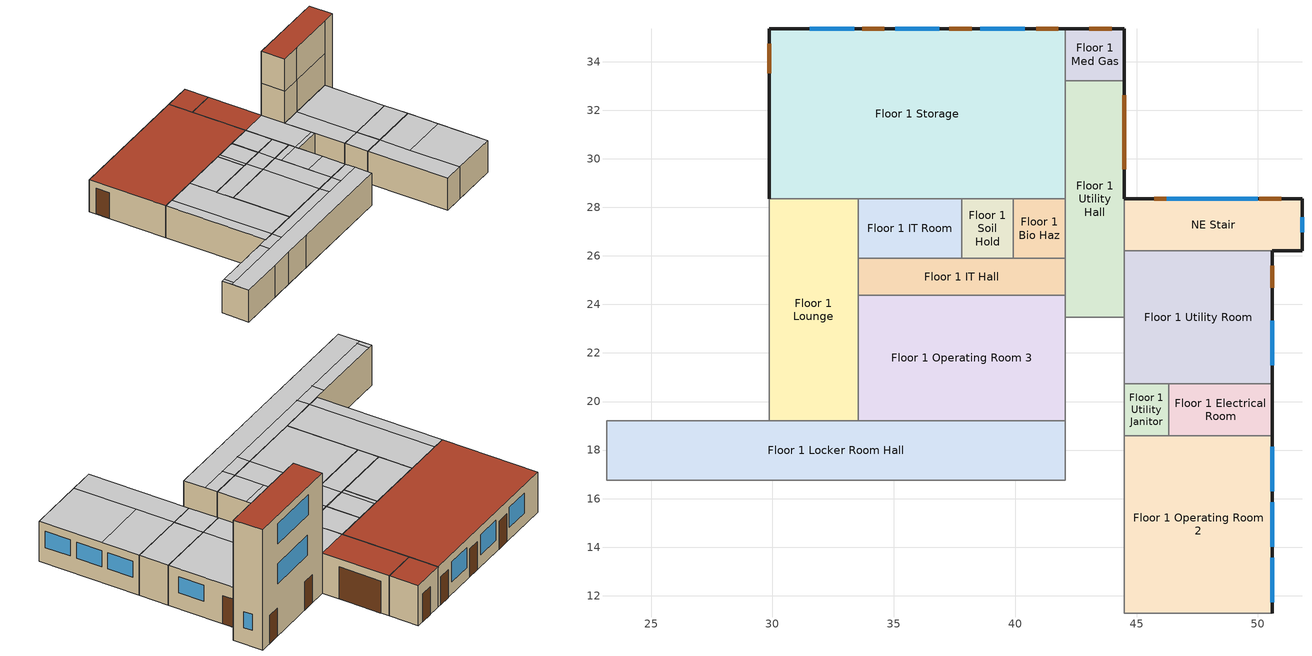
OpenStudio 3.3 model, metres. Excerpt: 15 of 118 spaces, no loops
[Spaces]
Floor 1 IT Hall
 floor ground (Foundation F 126 Perim 0 Area 1301): 42.06,25.91 42.06,24.38 33.53,24.38 33.53,25.91 z0
 wall to Floor 1 Utility Hall: 42.06,24.38 42.06,25.91 z0:3.05
 wall to Floor 1 IT Room: 37.8,25.91 33.53,25.91 z0:3.05
 wall to Floor 1 Operating Room 3: 33.53,24.38 42.06,24.38 z0:3.05
 wall to Floor 1 Soil Hold: 39.93,25.91 37.8,25.91 z0:3.05
 wall to Floor 1 Lounge: 33.53,25.91 33.53,24.38 z0:3.05
 wall to Floor 1 Bio Haz: 42.06,25.91 39.93,25.91 z0:3.05
 ceiling to Floor 2 Exam Hall 4: 39.93,24.38 39.93,25.91 38.1,25.91 38.1,24.38 z3.05
 ceiling to Floor 2 Exam 6: 42.06,24.38 42.06,25.91 39.93,25.91 39.93,24.38 z3.05
 ceiling to Floor 2 Exam 7: 38.1,24.38 38.1,25.91 33.53,25.91 33.53,24.38 z3.05
Floor 1 Utility Room
 floor ground (Foundation F 126 Perim 549 Area 3345): 50.6,26.21 50.6,20.73 44.5,20.73 44.5,26.21 z0
 wall outside: 50.6,20.73 50.6,26.21 z0:3.05
 wall to Floor 1 Electrical Room: 46.33,20.73 50.6,20.73 z0:3.05
 wall to Floor 1 Sterile Hall: 44.5,23.47 44.5,20.73 z0:3.05
 wall to NE Stair: 50.6,26.21 44.5,26.21 z0:3.05
 wall to Floor 1 Utility Janitor: 44.5,20.73 46.33,20.73 z0:3.05
 wall to Floor 1 Utility Hall: 44.5,26.21 44.5,23.47 z0:3.05
 window: 50.6,21.49 50.6,23.32 z1.22:2.44
 door: 50.6,24.69 50.6,25.6 z0:2.13
 ceiling to Floor 2 Exam 5: 50.6,20.73 50.6,26.21 46.33,26.21 46.33,20.73 z3.05
 ceiling to Floor 2 Office Hall: 46.33,20.73 46.33,26.21 44.5,26.21 44.5,20.73 z3.05
NE Stair
 floor ground (Foundation F 126 Perim 1067 Area 1561): 51.82,28.35 51.82,26.21 44.5,26.21 44.5,28.35 z0
 wall outside: 50.6,26.21 51.82,26.21 51.82,28.35 44.5,28.35 z0:9.14
 wall to Floor 2 Exam 6: 44.5,28.35 44.5,26.21 z3.05:6.1
 wall to Floor 3 Mechanical: 46.33,26.21 50.6,26.21 z6.1:9.14
 wall to Floor 3 Mechanical Hall: 44.5,26.21 46.33,26.21 z6.1:9.14
 wall to Floor 3 Lounge: 44.5,28.35 44.5,26.21 z6.1:9.14
 wall to Floor 2 Office Hall: 44.5,26.21 46.33,26.21 z3.05:6.1
 wall to Floor 2 Exam 5: 46.33,26.21 50.6,26.21 z3.05:6.1
 wall to Floor 1 Utility Hall: 44.5,28.35 44.5,26.21 z0:3.05
 window: 49.99,28.35 46.33,28.35 z3.96:5.49; 49.99,28.35 46.24,28.35 z7.01:8.53; 51.82,26.97 51.82,27.58 z1.22:2.44
 door: 46.63,28.35 45.72,28.35 / 50.96,28.35 50.05,28.35 z0:2.13
 roof outside: 51.82,26.21 51.82,28.35 44.5,28.35 44.5,26.21 z9.14
Floor 1 Utility Janitor
 floor ground (Foundation F 126 Perim 0 Area 39): 46.33,20.73 46.33,18.59 44.5,18.59 44.5,20.73 z0
 wall to Floor 1 Electrical Room: 46.33,18.59 46.33,20.73 z0:3.05
 wall to Floor 1 Operating Room 2: 44.5,18.59 46.33,18.59 z0:3.05
 wall to Floor 1 Sterile Hall: 44.5,20.73 44.5,18.59 z0:3.05
 ceiling to Floor 2 Office Hall: 46.33,18.59 46.33,20.73 44.5,20.73 44.5,18.59 z3.05
Floor 1 Locker Room Hall
 floor ground (Foundation F 126 Perim 0 Area 4608): 42.06,19.2 42.06,16.76 23.16,16.76 23.16,19.2 z0
 wall to Floor 1 Pre-Op Room 2: 23.16,16.76 27.13,16.76 z0:3.05
 wall to Floor 1 Sterile Storage: 32,16.76 42.06,16.76 z0:3.05
 wall to Floor 1 Nourishment: 27.13,16.76 29.26,16.76 z0:3.05
 wall to Floor 1 Pre-Op Hall: 23.16,19.2 23.16,16.76 z0:3.05
 wall to Floor 1 Sterile Hall: 42.06,16.76 42.06,19.2 z0:3.05
 wall to Floor 1 Lounge: 33.53,19.2 29.87,19.2 z0:3.05
 wall to Floor 1 Operating Room 3: 42.06,19.2 33.53,19.2 z0:3.05
 wall to Floor 1 Nurse Janitor: 29.26,16.76 32,16.76 z0:3.05
 wall to Floor 1 Locker Room: 29.87,19.2 23.16,19.2 z0:3.05
 ceiling to Floor 2 Work Hall: 42.06,16.76 42.06,18.29 23.16,18.29 23.16,16.76 z3.05
 ceiling to Floor 2 Exam Hall 6: 23.47,18.29 23.47,19.2 23.16,19.2 23.16,18.29 z3.05
 ceiling to Floor 2 Nurse Station 2: 28.96,18.29 28.96,19.2 23.47,19.2 23.47,18.29 z3.05
 ceiling to Floor 2 Nurse Station 1: 42.06,18.29 42.06,19.2 39.93,19.2 39.93,18.29 z3.05
 ceiling to Floor 2 Exam 7: 38.1,18.29 38.1,19.2 30.78,19.2 30.78,18.29 z3.05
 ceiling to Floor 2 Exam Hall 5: 30.78,18.29 30.78,19.2 28.96,19.2 28.96,18.29 z3.05
 ceiling to Floor 2 Exam Hall 4: 39.93,18.29 39.93,19.2 38.1,19.2 38.1,18.29 z3.05
Floor 1 Electrical Room
 floor ground (Foundation F 126 Perim 213 Area 91): 50.6,20.73 50.6,18.59 46.33,18.59 46.33,20.73 z0
 wall outside: 50.6,18.59 50.6,20.73 z0:3.05
 wall to Floor 1 Operating Room 2: 46.33,18.59 50.6,18.59 z0:3.05
 ceiling to Floor 2 Exam 5: 50.6,18.59 50.6,20.73 46.33,20.73 46.33,18.59 z3.05
Floor 1 Operating Room 3
 floor ground (Foundation F 126 Perim 0 Area 4422): 42.06,24.38 42.06,19.2 33.53,19.2 33.53,24.38 z0
 wall to Floor 1 Lounge: 33.53,24.38 33.53,19.2 z0:3.05
 wall to Floor 1 Utility Hall: 42.06,23.47 42.06,24.38 z0:3.05
 wall to Floor 1 Sterile Hall: 42.06,19.2 42.06,23.47 z0:3.05
 ceiling to Floor 2 Exam 7: 38.1,19.2 38.1,24.38 33.53,24.38 33.53,19.2 z3.05
 ceiling to Floor 2 Storage 2: 42.06,21.34 42.06,23.77 39.93,23.77 39.93,21.34 z3.05
 ceiling to Floor 2 Exam Hall 4: 39.93,19.2 39.93,24.38 38.1,24.38 38.1,19.2 z3.05
 ceiling to Floor 2 Nurse Station 1: 42.06,19.2 42.06,21.34 39.93,21.34 39.93,19.2 z3.05
 ceiling to Floor 2 Exam 6: 42.06,23.77 42.06,24.38 39.93,24.38 39.93,23.77 z3.05
Floor 1 Lounge
 floor ground (Foundation F 126 Perim 0 Area 3345): 33.53,28.35 33.53,19.2 29.87,19.2 29.87,28.35 z0
 wall to Floor 1 Storage: 33.53,28.35 29.87,28.35 z0:3.05
 wall to Floor 1 IT Room: 33.53,25.91 33.53,28.35 z0:3.05
 wall to Floor 1 Locker Room: 29.87,28.35 29.87,19.2 z0:3.05
 ceiling to Floor 2 Exam Hall 5: 30.78,19.2 30.78,28.35 29.87,28.35 29.87,19.2 z3.05
 ceiling to Floor 2 Exam 7: 33.53,19.2 33.53,28.35 30.78,28.35 30.78,19.2 z3.05
Floor 1 Storage
 floor ground (Foundation F 126 Perim 192 Area 8547): 42.06,35.36 42.06,28.35 29.87,28.35 29.87,35.36 z0
 wall outside: 42.06,35.36 29.87,35.36 29.87,28.35 z0:3.05
 wall to Floor 1 Soil Hold: 37.8,28.35 39.93,28.35 z0:3.05
 wall to Floor 1 Med Gas: 42.06,33.22 42.06,35.36 z0:3.05
 wall to Floor 1 Bio Haz: 39.93,28.35 42.06,28.35 z0:3.05
 wall to Floor 1 IT Room: 33.53,28.35 37.8,28.35 z0:3.05
 wall to Floor 1 Utility Hall: 42.06,28.35 42.06,33.22 z0:3.05
 window: 40.39,35.36 38.56,35.36 / 33.38,35.36 31.55,35.36 / 36.88,35.36 35.05,35.36 z0.91:2.44
 door: 29.87,34.75 29.87,33.53 z0:2.44; 41.78,35.36 40.87,35.36 / 38.2,35.36 37.29,35.36 / 34.61,35.36 33.69,35.36 z0:2.13
 roof outside: 42.06,28.35 42.06,35.36 29.87,35.36 29.87,28.35 z3.05
Floor 1 Soil Hold
 floor ground (Foundation F 126 Perim 0 Area 52): 39.93,28.35 39.93,25.91 37.8,25.91 37.8,28.35 z0
 wall to Floor 1 IT Room: 37.8,28.35 37.8,25.91 z0:3.05
 wall to Floor 1 Bio Haz: 39.93,25.91 39.93,28.35 z0:3.05
 ceiling to Floor 2 Exam Hall 4: 39.93,25.91 39.93,28.35 38.1,28.35 38.1,25.91 z3.05
 ceiling to Floor 2 Exam 7: 38.1,25.91 38.1,28.35 37.8,28.35 37.8,25.91 z3.05
Floor 1 Bio Haz
 floor ground (Foundation F 126 Perim 0 Area 52): 42.06,28.35 42.06,25.91 39.93,25.91 39.93,28.35 z0
 wall to Floor 1 Utility Hall: 42.06,25.91 42.06,28.35 z0:3.05
 ceiling to Floor 2 Exam 6: 42.06,25.91 42.06,28.35 39.93,28.35 39.93,25.91 z3.05
Floor 1 Med Gas
 floor ground (Foundation F 126 Perim 457 Area 52): 44.5,35.36 44.5,33.22 42.06,33.22 42.06,35.36 z0
 wall outside: 44.5,33.22 44.5,35.36 42.06,35.36 z0:3.05
 wall to Floor 1 Utility Hall: 42.06,33.22 44.5,33.22 z0:3.05
 door: 43.97,35.36 43.06,35.36 z0:2.13
 roof outside: 44.5,33.22 44.5,35.36 42.06,35.36 42.06,33.22 z3.05
Floor 1 Operating Room 2
 floor ground (Foundation F 126 Perim 732 Area 4459): 50.6,18.59 50.6,11.28 44.5,11.28 44.5,18.59 z0
 wall outside: 50.6,11.28 50.6,18.59 z0:3.05
 wall to Floor 1 Sterile Hall: 44.5,18.59 44.5,11.28 z0:3.05
 wall to Floor 1 Scrub: 44.5,11.28 46.33,11.28 z0:3.05
 wall to Floor 1 Sub-Sterile: 46.33,11.28 50.6,11.28 z0:3.05
 window: 50.6,16.31 50.6,18.14 / 50.6,11.73 50.6,13.56 / 50.6,14.02 50.6,15.85 z1.22:2.44
 ceiling to Floor 2 Utility: 50.6,15.85 50.6,18.59 46.33,18.59 46.33,15.85 z3.05
 ceiling to Floor 2 Office: 50.6,11.28 50.6,15.85 46.33,15.85 46.33,11.28 z3.05
 ceiling to Floor 2 Office Hall: 46.33,11.28 46.33,18.59 44.5,18.59 44.5,11.28 z3.05
Floor 1 Utility Hall
 floor ground (Foundation F 126 Perim 488 Area 2378): 44.5,33.22 44.5,23.47 42.06,23.47 42.06,33.22 z0
 wall outside: 44.5,28.35 44.5,33.22 z0:3.05
 wall to Floor 1 Sterile Hall: 42.06,23.47 44.5,23.47 z0:3.05
 door: 44.5,29.57 44.5,32.61 z0:2.44
 ceiling to Floor 2 Storage 2: 44.5,23.47 44.5,23.77 42.06,23.77 42.06,23.47 z3.05
 ceiling to Floor 2 Exam 6: 44.5,23.77 44.5,28.35 42.06,28.35 42.06,23.77 z3.05
 roof outside: 44.5,28.35 44.5,33.22 42.06,33.22 42.06,28.35 z3.05
Floor 1 IT Room
 floor ground (Foundation F 126 Perim 0 Area 1041): 37.8,28.35 37.8,25.91 33.53,25.91 33.53,28.35 z0
 ceiling to Floor 2 Exam 7: 37.8,25.91 37.8,28.35 33.53,28.35 33.53,25.91 z3.05
[Site]
New York-John F Kennedy Intl AP_NY_USA: Latitude {deg}=40.65; Longitude {deg}=-73.8; Time Zone {hr}=-5; Elevation {m}=5; Terrain=City
[Building]
-Outpatient-ASHRAE 169-2013-4A created: 2021-11-22 21:51:46 -0800: North Axis {deg}=0; Default Construction Set=90.1-2004 - Outpatient - ASHRAE 169-2013-4A; Standards Number of Stories=3; Standards Number of Above Ground Stories=3; Standards Building Type=Outpatient
[ClimateZones]
Climate Zone Institution Name 1=ASHRAE; Climate Zone Document Name 1=ANSI/ASHRAE Standard 169; Climate Zone Document Year 1=2006; Climate Zone Value 1=4A
[Site:WaterMainsTemperature]
Calculation Method=Correlation; Annual Average Outdoor Air Temperature {C}=12.4667; Maximum Difference In Monthly Average Outdoor Air Temperatures {deltaC}=25.2
[SizingPeriod:DesignDay] Barometric Pressure {Pa}=101241; Sky Clearness=0; Rain Indicator=No; Snow Indicator=No; Day of Month=21; Daylight Saving Time Indicator=No; Humidity Condition Type=Wetbulb; Dry-Bulb Temperature Range Modifier Type=DefaultMultipliers
Name | Maximum Dry-Bulb Temperature {C} | Daily Dry-Bulb Temperature Range {deltaC} | Wind Speed {m/s} | Wind Direction {deg} | Month | Day Type | Wetbulb or DewPoint at Maximum Dry-Bulb {C} | Solar Model Indicator | ASHRAE Clear Sky Optical Depth for Beam Irradiance | ASHRAE Clear Sky Optical Depth for Diffuse Irradiance
New.York-John.F.Kennedy.Intl.AP_NY_USA Ann Clg .4% Condns DB=>MWB | 32.1 | 7.4 | 5.6 | 230 | 7 | SummerDesignDay | 23.1 | ASHRAETau | 0.541 | 1.8
New.York-John.F.Kennedy.Intl.AP_NY_USA Ann Htg 99.6% Condns DB | -10.7 | 0 | 7.5 | 320 | 1 | WinterDesignDay | -10.7 | ASHRAEClearSky
[Site:GroundTemperature:FCfactorMethod]
January Ground Temperature {C}=14; February Ground Temperature {C}=7.3; March Ground Temperature {C}=3.3; April Ground Temperature {C}=1.2; May Ground Temperature {C}=-0.2; June Ground Temperature {C}=5.6; July Ground Temperature {C}=10.9; August Ground Temperature {C}=16.1; September Ground Temperature {C}=21.7; October Ground Temperature {C}=25; November Ground Temperature {C}=24.8; December Ground Temperature {C}=19.9
[Material:NoMass] Thermal Absorptance=0.9; Solar Absorptance=0.7
Name | Roughness | Thermal Resistance {m2-K/W} | Visible Absorptance
CP02 CARPET PAD | VeryRough | 0.21648 | 0.8
Typical Insulation R-6.78 | Smooth | 1.19347 | 0.7
Typical Carpet Pad | Smooth | 0.21648 | 0.8
Typical Insulation R-5.89 | Smooth | 1.03652 | 0.7
Typical Insulation R-14.76 | Smooth | 2.59864 | 0.7
Typical Insulation R-0.58 | Smooth | 0.101875 | 0.7
Typical Insulation R-0.01 | Smooth | 0.001 | 0.7
[Material]
Name | Roughness | Thickness {m} | Conductivity {W/m-K} | Density {kg/m3} | Specific Heat {J/kg-K} | Thermal Absorptance | Solar Absorptance | Visible Absorptance
100mm Normalweight concrete floor | MediumSmooth | 0.1016 | 2.31 | 2322 | 832
G01 13mm gypsum board | Smooth | 0.0127 | 0.16 | 800 | 1090 | 0.9 | 0.7 | 0.5
4 in. Normalweight Concrete Floor | MediumRough | 0.1016 | 2.31 | 2322 | 832 | 0.9 | 0.7 | 0.7
25mm Stucco | Smooth | 0.0254 | 0.72 | 1856 | 840 | 0.9 | 0.7 | 0.7
5/8 in. Gypsum Board | MediumSmooth | 0.0159 | 0.16 | 800 | 1090 | 0.9 | 0.7 | 0.7
Roof Membrane | VeryRough | 0.0095 | 0.16 | 1121.29 | 1460 | 0.9 | 0.7 | 0.7
Metal Roof Surface; F08 Metal surface | Smooth | 0.0008 | 45.28 | 7824 | 500 | 0.9 | 0.7 | 0.7
6 in. Normalweight Concrete Floor | MediumRough | 0.1524 | 2.31 | 2322 | 832 | 0.9 | 0.7 | 0.7
8 in. Concrete Block Basement Wall | MediumRough | 0.2032 | 1.326 | 1842 | 912 | 0.9 | 0.7 | 0.7
G05 25mm wood | MediumSmooth | 0.0254 | 0.15 | 608 | 1630 | 0.9 | 0.5 | 0.5
Std Wood 6inch | MediumSmooth | 0.15 | 0.12 | 540 | 1210 | 0.9 | 0.7 | 0.7
[Construction:FfactorGroundFloor] F-Factor {W/m-K}=1.26344
Name | Area {m2} | PerimeterExposed {m}
Foundation F 126 Perim 457 Area 52 | 5.20257 | 4.572
Foundation F 126 Perim 0 Area 1041 | 10.4051 | 0
Foundation F 126 Perim 0 Area 4608 | 46.0799 | 0
Foundation F 126 Perim 0 Area 52 | 5.20257 | 0
Foundation F 126 Perim 0 Area 3345 | 33.4451 | 0
Foundation F 126 Perim 488 Area 2378 | 23.7832 | 4.8768
Foundation F 126 Perim 192 Area 8547 | 85.4708 | 19.2024
Foundation F 126 Perim 0 Area 1301 | 13.0064 | 0
Foundation F 126 Perim 732 Area 4459 | 44.5935 | 7.3152
Foundation F 126 Perim 1067 Area 1561 | 15.6077 | 10.668
Foundation F 126 Perim 0 Area 39 | 3.90193 | 0
Foundation F 126 Perim 549 Area 3345 | 33.4451 | 5.4864
Foundation F 126 Perim 213 Area 91 | 9.1045 | 2.1336
Foundation F 126 Perim 0 Area 4422 | 44.2218 | 0
[DefaultConstructionSet]
90.1-2004 - Outpatient - ASHRAE 169-2013-4A: Default Exterior Surface Constructions=Default Surface Constructions 1; Default Interior Surface Constructions=Default Surface Constructions 2; Default Ground Contact Surface Constructions=Default Surface Constructions 3; Default Exterior SubSurface Constructions=Default Sub Surface Constructions 1; Default Interior SubSurface Constructions=Default Sub Surface Constructions 2; Interior Partition Construction=Typical Interior Partition
[DefaultSurfaceConstructions]
Name | Floor Construction | Wall Construction | Roof Ceiling Construction
Default Surface Constructions 1 | Typical Insulated Exterior Mass Floor R-9.35 | Typical Insulated Steel Framed Exterior Wall R-8.06 | Typical IEAD Roof R-15.87
Default Surface Constructions 2 | Typical Interior Floor | Typical Interior Wall | Typical Interior Ceiling
Default Surface Constructions 3 | Typical Insulated Carpeted 6in Slab Floor | Typical Insulated Basement Mass Wall
[Construction]
Typical Insulated Exterior Mass Floor R-9.35: Typical Insulation R-6.78, 4 in. Normalweight Concrete Floor, Typical Carpet Pad
Typical Insulated Steel Framed Exterior Wall R-8.06: 25mm Stucco, 5/8 in. Gypsum Board, Typical Insulation R-5.89, 5/8 in. Gypsum Board
Typical IEAD Roof R-15.87: Roof Membrane, Typical Insulation R-14.76, Metal Roof Surface
Typical Interior Floor: 100mm Normalweight concrete floor, CP02 CARPET PAD
Typical Interior Wall: G01 13mm gypsum board, G01 13mm gypsum board
Typical Interior Ceiling: CP02 CARPET PAD, 100mm Normalweight concrete floor
Typical Insulated Carpeted 6in Slab Floor: 6 in. Normalweight Concrete Floor, Typical Carpet Pad
Typical Insulated Basement Mass Wall: 8 in. Concrete Block Basement Wall
U 0.57 SHGC 0.39 Dbl Ref-D Clr 6mm/6mm Air: REF D CLEAR 6MM, AIR 6MM, CLEAR 6MM
Typical Insulated Metal Door R-1.43: F08 Metal surface, Typical Insulation R-0.58
Typical Overhead Door R-0.86: Typical Insulation R-0.01
U 1.17 SHGC 0.49 Simple Glazing Skylight U-1.17 SHGC 0.39: U 1.17 SHGC 0.49 Simple Glazing U-1.17 SHGC 0.39
Typical Interior Window: Clear 3mm
Typical Interior Door; Typical Interior Partition: G05 25mm wood
InteriorFurnishings: Std Wood 6inch
[DefaultSubSurfaceConstructions]
Name | Fixed Window Construction | Operable Window Construction | Door Construction | Glass Door Construction | Overhead Door Construction | Skylight Construction | Tubular Daylight Dome Construction | Tubular Daylight Diffuser Construction
Default Sub Surface Constructions 1 | U 0.57 SHGC 0.39 Dbl Ref-D Clr 6mm/6mm Air | U 0.57 SHGC 0.39 Dbl Ref-D Clr 6mm/6mm Air | Typical Insulated Metal Door R-1.43 | U 0.57 SHGC 0.39 Dbl Ref-D Clr 6mm/6mm Air | Typical Overhead Door R-0.86 | U 1.17 SHGC 0.49 Simple Glazing Skylight U-1.17 SHGC 0.39 | Typical Interior Window | Typical Interior Window
Default Sub Surface Constructions 2 | Typical Interior Window | Typical Interior Window | Typical Interior Door
[WindowMaterial:Glazing] Optical Data Type=SpectralAverage; Infrared Transmittance at Normal Incidence=0; Front Side Infrared Hemispherical Emissivity=0.84; Conductivity {W/m-K}=0.9; Dirt Correction Factor for Solar and Visible Transmittance=1; Solar Diffusing=No
Name | Thickness {m} | Solar Transmittance at Normal Incidence | Front Side Solar Reflectance at Normal Incidence | Back Side Solar Reflectance at Normal Incidence | Visible Transmittance at Normal Incidence | Front Side Visible Reflectance at Normal Incidence | Back Side Visible Reflectance at Normal Incidence | Back Side Infrared Hemispherical Emissivity
REF D CLEAR 6MM | 0.006 | 0.429 | 0.308 | 0.379 | 0.334 | 0.453 | 0.505 | 0.82
CLEAR 6MM | 0.006 | 0.775 | 0.071 | 0.071 | 0.881 | 0.08 | 0.08 | 0.84
Clear 3mm | 0.003 | 0.837 | 0.075 | 0.075 | 0.898 | 0.081 | 0.081 | 0.84
[WindowMaterial:Gas]
AIR 6MM: Gas Type=Air; Thickness {m}=0.0063
[WindowMaterial:SimpleGlazingSystem]
U 1.17 SHGC 0.49 Simple Glazing U-1.17 SHGC 0.39: U-Factor {W/m2-K}=6.64357; Solar Heat Gain Coefficient=0.39; Visible Transmittance=0.38
[Space] Building Story=Building Story 1; Part of Total Floor Area=Yes
Name | Space Type | Thermal Zone
Floor 1 Utility Room | Outpatient Janitor | Floor 1 Utility Room ZN
Floor 1 IT Hall | Outpatient Hall | Floor 1 IT Hall ZN
NE Stair | Outpatient Stair | NE Stair ZN
Floor 1 Utility Janitor | Outpatient Janitor | Floor 1 Utility Janitor ZN
Floor 1 Locker Room Hall | Outpatient Hall | Floor 1 Locker Room Hall ZN
Floor 1 Electrical Room | Outpatient Elec/MechRoom | Floor 1 Electrical Room ZN
Floor 1 Storage | Outpatient Janitor | Floor 1 Storage ZN
Floor 1 Operating Room 3 | Outpatient OR | Floor 1 Operating Room 3 ZN
Floor 1 Operating Room 2 | Outpatient OR | Floor 1 Operating Room 2 ZN
Floor 1 Lounge | Outpatient Lounge | Floor 1 Lounge ZN
Floor 1 Soil Hold | Outpatient Soil Work | Floor 1 Soil Hold ZN
Floor 1 Bio Haz | Outpatient BioHazard | Floor 1 Bio Haz ZN
Floor 1 Utility Hall | Outpatient Hall_infil | Floor 1 Utility Hall ZN
Floor 1 IT Room | Outpatient IT_Room | Floor 1 IT Room ZN
Floor 1 Med Gas | Outpatient MedGas | Floor 1 Med Gas ZN
[BuildingStory]
Building Story 1: Nominal Z Coordinate {m}=0
[SpaceType] Standards Building Type=Outpatient
Name | Default Schedule Set | Design Specification Outdoor Air Object | Standards Space Type
Outpatient BioHazard | Outpatient BioHazard Schedule Set | Outpatient BioHazard Ventilation | BioHazard
Outpatient Elec/MechRoom | Outpatient Elec/MechRoom Schedule Set | Outpatient Elec/MechRoom Ventilation | Elec/MechRoom
Outpatient Hall | Outpatient Hall Schedule Set | Outpatient Hall Ventilation | Hall
Outpatient Hall_infil | Outpatient Hall_infil Schedule Set | Outpatient Hall_infil Ventilation | Hall_infil
Outpatient IT_Room | Outpatient IT_Room Schedule Set | Outpatient IT_Room Ventilation | IT_Room
Outpatient Janitor | Outpatient Janitor Schedule Set | Outpatient Janitor Ventilation | Janitor
Outpatient Lounge | Outpatient Lounge Schedule Set | Outpatient Lounge Ventilation | Lounge
Outpatient MedGas | Outpatient MedGas Schedule Set | Outpatient MedGas Ventilation | MedGas
Outpatient OR | Outpatient OR Schedule Set | Outpatient OR Ventilation | OR
Outpatient Soil Work | Outpatient Soil Work Schedule Set | Outpatient Soil Work Ventilation | Soil Work
Outpatient Stair | Outpatient Stair Schedule Set | Outpatient Stair Ventilation | Stair
[People:Definition] Number of People Calculation Method=People/Area; Fraction Radiant=0.3
Name | People per Space Floor Area {person/m2}
Outpatient IT_Room People Definition | 0.0538196
Outpatient Lounge People Definition | 0.161566
Outpatient OR People Definition; Outpatient Soil Work People Definition | 0.215493
[People] Work Efficiency Schedule=Work Efficiency Schedule; Clothing Insulation Schedule=Clothing Schedule; Air Velocity Schedule=Air Velocity Schedule; Multiplier=1
Name | People Definition | Space or SpaceType
Outpatient IT_Room People | Outpatient IT_Room People Definition | Outpatient IT_Room
Outpatient Lounge People | Outpatient Lounge People Definition | Outpatient Lounge
Outpatient OR People | Outpatient OR People Definition | Outpatient OR
Outpatient Soil Work People | Outpatient Soil Work People Definition | Outpatient Soil Work
[Lights:Definition] Design Level Calculation Method=Watts/Area; Fraction Visible=0.2; Return Air Fraction=0
Name | Watts per Space Floor Area {W/m2} | Fraction Radiant
Outpatient OR General Lights Definition | 16.0351 | 0.365
Outpatient BioHazard General Lights Definition; Outpatient MedGas General Lights Definition; Outpatient Janitor General Lights Definition | 3.73276 | 0.365
Outpatient Elec/MechRoom General Lights Definition | 3.55488 | 0.365
Outpatient Elec/MechRoom Task Lights Definition | 0.569567 | 0.165
Outpatient Hall General Lights Definition; Outpatient Hall_infil General Lights Definition | 4.32947 | 0.365
Outpatient Hall Wall Wash Lights Definition; Outpatient Hall_infil Wall Wash Lights Definition; Outpatient Stair Wall Wash Lights Definition | 0.839143 | 0.165
Outpatient IT_Room General Lights Definition | 4.6155 | 0.365
Outpatient Lounge General Lights Definition | 2.66141 | 0.365
Outpatient Lounge Wall Wash Lights Definition | 0.725509 | 0.165
Outpatient Soil Work General Lights Definition | 2.13818 | 0.365
Outpatient Soil Work Task Lights Definition | 2.9628 | 0.165
Outpatient Stair General Lights Definition | 3.8158 | 0.465
[ElectricEquipment:Definition] Design Level Calculation Method=Watts/Area; Fraction Latent=0
Name | Watts per Space Floor Area {W/m2} | Fraction Radiant | Fraction Lost
Outpatient BioHazard Elec Equip Definition; Outpatient MedGas Elec Equip Definition | 1.07639 | 0.5 | 0
Outpatient Elec/MechRoom Elec Equip Definition | 53.8196 | 0.5 | 0
Outpatient Hall Elec Equip Definition; Outpatient Hall_infil Elec Equip Definition; Outpatient Stair Elec Equip Definition | 4.30556 | 0.5 | 0
Outpatient IT_Room Elec Equip Definition | 11.8403 | 0.5 | 0
Outpatient Janitor Elec Equip Definition | 1.07639 | 0.3 | 0.7
Outpatient Lounge Elec Equip Definition | 32.2917 | 0.5 | 0
Outpatient OR Elec Equip Definition | 43.0556 | 0.5 | 0
Outpatient Soil Work Elec Equip Definition | 21.5278 | 0.5 | 0
[ElectricEquipment]
Name | Electric Equipment Definition | Space or SpaceType
Outpatient BioHazard Elec Equip | Outpatient BioHazard Elec Equip Definition | Outpatient BioHazard
Outpatient Elec/MechRoom Elec Equip | Outpatient Elec/MechRoom Elec Equip Definition | Outpatient Elec/MechRoom
Outpatient Hall Elec Equip | Outpatient Hall Elec Equip Definition | Outpatient Hall
Outpatient Hall_infil Elec Equip | Outpatient Hall_infil Elec Equip Definition | Outpatient Hall_infil
Outpatient IT_Room Elec Equip | Outpatient IT_Room Elec Equip Definition | Outpatient IT_Room
Outpatient Janitor Elec Equip | Outpatient Janitor Elec Equip Definition | Outpatient Janitor
Outpatient Lounge Elec Equip | Outpatient Lounge Elec Equip Definition | Outpatient Lounge
Outpatient MedGas Elec Equip | Outpatient MedGas Elec Equip Definition | Outpatient MedGas
Outpatient OR Elec Equip | Outpatient OR Elec Equip Definition | Outpatient OR
Outpatient Soil Work Elec Equip | Outpatient Soil Work Elec Equip Definition | Outpatient Soil Work
Outpatient Stair Elec Equip | Outpatient Stair Elec Equip Definition | Outpatient Stair
[DesignSpecification:OutdoorAir]
Name | Outdoor Air Method | Outdoor Air Flow per Floor Area {m3/s-m2} | Outdoor Air Flow per Person {m3/s-person} | Outdoor Air Flow Air Changes per Hour {1/hr}
Outpatient BioHazard Ventilation; Outpatient Janitor Ventilation; Outpatient MedGas Ventilation | Sum | 0.000762
Outpatient Elec/MechRoom Ventilation |  | 0 | 0 | 0
Outpatient Hall Ventilation; Outpatient Hall_infil Ventilation; Outpatient Stair Ventilation | Sum | 0.000254
Outpatient IT_Room Ventilation | Sum |  | 0.00943895
Outpatient Lounge Ventilation | Sum |  | 0.00707921
Outpatient OR Ventilation | Sum | 0.00254 | 0.0141584
Outpatient Soil Work Ventilation | Sum | 0.001524
[DefaultScheduleSet] Number of People Schedule=OutPatientHealthCare BLDG_OCC_SCH; People Activity Level Schedule=OutPatientHealthCare ACTIVITY_SCH; Electric Equipment Schedule=OutPatientHealthCare BLDG_EQUIP_SCH_BASE; Infiltration Schedule=OutPatientHealthCare INFIL_SCH
Name | Lighting Schedule | Gas Equipment Schedule
Outpatient BioHazard Schedule Set; Outpatient IT_Room Schedule Set; Outpatient Lounge Schedule Set; Outpatient MedGas Schedule Set | OutPatientHealthCare BLDG_LIGHT_SCH
Outpatient Elec/MechRoom Schedule Set; Outpatient Janitor Schedule Set | OutPatientHealthCare BLDG_LIGHT_STORAGE_SCH
Outpatient Hall Schedule Set; Outpatient Hall_infil Schedule Set; Outpatient Stair Schedule Set | OutPatientHealthCare BLDG_LIGHT_CORRIDOR_SCH
Outpatient OR Schedule Set | OutPatientHealthCare BLDG_LIGHT_EXAM_SCH | OutPatientHealthCare BLDG_EQUIP_SCH
Outpatient Soil Work Schedule Set | OutPatientHealthCare BLDG_LIGHT_EXAM_SCH
[ThermostatSetpoint:DualSetpoint]
Name | Heating Setpoint Temperature Schedule | Cooling Setpoint Temperature Schedule
Outpatient BioHazard Thermostat 1; Outpatient Elec/MechRoom Thermostat 1; Outpatient Hall Thermostat 1; Outpatient IT_Room Thermostat 1; Outpatient Hall Thermostat 3; Outpatient Lounge Thermostat 1; Outpatient MedGas Thermostat 1; Outpatient Soil Work Thermostat 2; Outpatient Janitor Thermostat 3; Outpatient Hall_infil Thermostat 2; Outpatient Janitor Thermostat 4; Outpatient Janitor Thermostat 5; Outpatient Stair Thermostat 1 | OutPatientHealthCare HTGSETP_SCH_YES_OPTIMUM | OutPatientHealthCare CLGSETP_SCH_NO_SETBACK
Outpatient OR Thermostat 2; Outpatient OR Thermostat 3 | OutPatientHealthCare OR_HTGSETP_SCH | OutPatientHealthCare OR_CLGSETP_SCH
[GasEquipment:Definition]
Outpatient OR Gas Equip Definition: Design Level Calculation Method=Watts/Area; Watts per Space Floor Area {W/m2}=75.3001; Fraction Latent=0; Fraction Radiant=0; Fraction Lost=0.5
[GasEquipment]
Outpatient OR Gas Equip: Gas Equipment Definition=Outpatient OR Gas Equip Definition; Space or SpaceType=Outpatient OR
[SpaceInfiltration:DesignFlowRate] Schedule=OutPatientHealthCare INFIL_SCH; Design Flow Rate Calculation Method=Flow/ExteriorArea; Constant Term Coefficient=0; Temperature Term Coefficient=0; Velocity Term Coefficient=0.224; Velocity Squared Term Coefficient=0
Name | Space or SpaceType | Flow per Exterior Surface Area {m3/s-m2}
Floor 1 Electrical Room Infiltration | Floor 1 Electrical Room | 0.00102523
Floor 1 Med Gas Infiltration | Floor 1 Med Gas | 0.000746528
Floor 1 Operating Room 2 Infiltration | Floor 1 Operating Room 2 | 0.00102523
Floor 1 Storage Infiltration | Floor 1 Storage | 0.000416707
Floor 1 Utility Hall Infiltration | Floor 1 Utility Hall | 0.000569573
Floor 1 Utility Room Infiltration | Floor 1 Utility Room | 0.00102523
NE Stair Infiltration | NE Stair | 0.000883821
[ThermalZone] Use Ideal Air Loads=No
Name | Thermostat
Floor 1 Bio Haz ZN | Outpatient BioHazard Thermostat 1
Floor 1 Electrical Room ZN | Outpatient Elec/MechRoom Thermostat 1
Floor 1 IT Hall ZN | Outpatient Hall Thermostat 1
Floor 1 IT Room ZN | Outpatient IT_Room Thermostat 1
Floor 1 Locker Room Hall ZN | Outpatient Hall Thermostat 3
Floor 1 Lounge ZN | Outpatient Lounge Thermostat 1
Floor 1 Med Gas ZN | Outpatient MedGas Thermostat 1
Floor 1 Operating Room 2 ZN | Outpatient OR Thermostat 2
Floor 1 Operating Room 3 ZN | Outpatient OR Thermostat 3
Floor 1 Soil Hold ZN | Outpatient Soil Work Thermostat 2
Floor 1 Storage ZN | Outpatient Janitor Thermostat 3
Floor 1 Utility Hall ZN | Outpatient Hall_infil Thermostat 2
Floor 1 Utility Janitor ZN | Outpatient Janitor Thermostat 4
Floor 1 Utility Room ZN | Outpatient Janitor Thermostat 5
NE Stair ZN | Outpatient Stair Thermostat 1
[InternalMass:Definition]
Internal Mass Definition 1: Construction=InteriorFurnishings; Design Level Calculation Method=SurfaceArea/Area; Surface Area per Space Floor Area=2
[InternalMass] Internal Mass Definition=Internal Mass Definition 1; Multiplier=1
Name | Space or SpaceType
Floor 1 Med Gas Mass | Floor 1 Med Gas
Floor 1 IT Room Mass | Floor 1 IT Room
Floor 1 Bio Haz Mass | Floor 1 Bio Haz
Floor 1 Soil Hold Mass | Floor 1 Soil Hold
Floor 1 Lounge Mass | Floor 1 Lounge
Floor 1 Utility Hall Mass | Floor 1 Utility Hall
Floor 1 Locker Room Hall Mass | Floor 1 Locker Room Hall
Floor 1 Storage Mass | Floor 1 Storage
Floor 1 IT Hall Mass | Floor 1 IT Hall
Floor 1 Operating Room 2 Mass | Floor 1 Operating Room 2
NE Stair Mass | NE Stair
Floor 1 Utility Janitor Mass | Floor 1 Utility Janitor
Floor 1 Utility Room Mass | Floor 1 Utility Room
Floor 1 Electrical Room Mass | Floor 1 Electrical Room
Floor 1 Operating Room 3 Mass | Floor 1 Operating Room 3
[Exterior:Lights:Definition]
NonDimming Exterior Lights Def: Design Level {W}=14442
[Exterior:Lights]
NonDimming Exterior Lights Def: Exterior Lights Definition=NonDimming Exterior Lights Def; Schedule=OutPatientHealthCare Exterior_Lgt_ALWAYS_ON; Control Option=AstronomicalClock
[Lights] Fraction Replaceable=1
Name | Lights Definition | Space or SpaceType
Outpatient OR General Lighting | Outpatient OR General Lights Definition | Outpatient OR
Outpatient BioHazard General Lighting | Outpatient BioHazard General Lights Definition | Outpatient BioHazard
Outpatient Elec/MechRoom General Lighting | Outpatient Elec/MechRoom General Lights Definition | Outpatient Elec/MechRoom
Outpatient Elec/MechRoom Task Lighting | Outpatient Elec/MechRoom Task Lights Definition | Outpatient Elec/MechRoom
Outpatient Hall General Lighting | Outpatient Hall General Lights Definition | Outpatient Hall
Outpatient Hall Wall Wash Lighting | Outpatient Hall Wall Wash Lights Definition | Outpatient Hall
Outpatient Hall_infil General Lighting | Outpatient Hall_infil General Lights Definition | Outpatient Hall_infil
Outpatient Hall_infil Wall Wash Lighting | Outpatient Hall_infil Wall Wash Lights Definition | Outpatient Hall_infil
Outpatient MedGas General Lighting | Outpatient MedGas General Lights Definition | Outpatient MedGas
Outpatient IT_Room General Lighting | Outpatient IT_Room General Lights Definition | Outpatient IT_Room
Outpatient Janitor General Lighting | Outpatient Janitor General Lights Definition | Outpatient Janitor
Outpatient Lounge General Lighting | Outpatient Lounge General Lights Definition | Outpatient Lounge
Outpatient Lounge Wall Wash Lighting | Outpatient Lounge Wall Wash Lights Definition | Outpatient Lounge
Outpatient Soil Work General Lighting | Outpatient Soil Work General Lights Definition | Outpatient Soil Work
Outpatient Soil Work Task Lighting | Outpatient Soil Work Task Lights Definition | Outpatient Soil Work
Outpatient Stair General Lighting | Outpatient Stair General Lights Definition | Outpatient Stair
Outpatient Stair Wall Wash Lighting | Outpatient Stair Wall Wash Lights Definition | Outpatient Stair
[Schedule:Ruleset]
Name | Default Day Schedule | Summer Design Day Schedule | Winter Design Day Schedule
Clothing Schedule | Clothing Schedule Default Winter Clothes
Air Velocity Schedule | Air Velocity Schedule Default
Work Efficiency Schedule | Work Efficiency Schedule Default
OutPatientHealthCare BLDG_OCC_SCH | OutPatientHealthCare BLDG_OCC_SCH Default | OutPatientHealthCare BLDG_OCC_SCH Summer Design Day | OutPatientHealthCare BLDG_OCC_SCH Winter Design Day
OutPatientHealthCare ACTIVITY_SCH | OutPatientHealthCare ACTIVITY_SCH Default | OutPatientHealthCare ACTIVITY_SCH Summer Design Day | OutPatientHealthCare ACTIVITY_SCH Winter Design Day
OutPatientHealthCare BLDG_LIGHT_SCH | OutPatientHealthCare BLDG_LIGHT_SCH Default | OutPatientHealthCare BLDG_LIGHT_SCH Summer Design Day | OutPatientHealthCare BLDG_LIGHT_SCH Winter Design Day
OutPatientHealthCare BLDG_EQUIP_SCH_BASE | OutPatientHealthCare BLDG_EQUIP_SCH_BASE Default | OutPatientHealthCare BLDG_EQUIP_SCH_BASE Summer Design Day | OutPatientHealthCare BLDG_EQUIP_SCH_BASE Winter Design Day
OutPatientHealthCare INFIL_SCH | OutPatientHealthCare INFIL_SCH Default | OutPatientHealthCare INFIL_SCH Summer Design Day | OutPatientHealthCare INFIL_SCH Winter Design Day
OutPatientHealthCare HTGSETP_SCH_YES_OPTIMUM | OutPatientHealthCare HTGSETP_SCH_YES_OPTIMUM Default | OutPatientHealthCare HTGSETP_SCH_YES_OPTIMUM Summer Design Day | OutPatientHealthCare HTGSETP_SCH_YES_OPTIMUM Winter Design Day
OutPatientHealthCare CLGSETP_SCH_NO_SETBACK | OutPatientHealthCare CLGSETP_SCH_NO_SETBACK Default | OutPatientHealthCare CLGSETP_SCH_NO_SETBACK Summer Design Day | OutPatientHealthCare CLGSETP_SCH_NO_SETBACK Winter Design Day
OutPatientHealthCare BLDG_LIGHT_STORAGE_SCH | OutPatientHealthCare BLDG_LIGHT_STORAGE_SCH Default | OutPatientHealthCare BLDG_LIGHT_STORAGE_SCH Summer Design Day | OutPatientHealthCare BLDG_LIGHT_STORAGE_SCH Winter Design Day
OutPatientHealthCare BLDG_LIGHT_EXAM_SCH | OutPatientHealthCare BLDG_LIGHT_EXAM_SCH Default | OutPatientHealthCare BLDG_LIGHT_EXAM_SCH Summer Design Day | OutPatientHealthCare BLDG_LIGHT_EXAM_SCH Winter Design Day
OutPatientHealthCare BLDG_LIGHT_CORRIDOR_SCH | OutPatientHealthCare BLDG_LIGHT_CORRIDOR_SCH Default | OutPatientHealthCare BLDG_LIGHT_CORRIDOR_SCH Summer Design Day | OutPatientHealthCare BLDG_LIGHT_CORRIDOR_SCH Winter Design Day
OutPatientHealthCare BLDG_EQUIP_SCH | OutPatientHealthCare BLDG_EQUIP_SCH Default | OutPatientHealthCare BLDG_EQUIP_SCH Summer Design Day | OutPatientHealthCare BLDG_EQUIP_SCH Winter Design Day
OutPatientHealthCare OR_HTGSETP_SCH | OutPatientHealthCare OR_HTGSETP_SCH Default | OutPatientHealthCare OR_HTGSETP_SCH Summer Design Day | OutPatientHealthCare OR_HTGSETP_SCH Winter Design Day
OutPatientHealthCare OR_CLGSETP_SCH | OutPatientHealthCare OR_CLGSETP_SCH Default | OutPatientHealthCare OR_CLGSETP_SCH Summer Design Day | OutPatientHealthCare OR_CLGSETP_SCH Winter Design Day
OutPatientHealthCare Exterior_Lgt_ALWAYS_ON | OutPatientHealthCare Exterior_Lgt_ALWAYS_ON Default | OutPatientHealthCare Exterior_Lgt_ALWAYS_ON Summer Design Day | OutPatientHealthCare Exterior_Lgt_ALWAYS_ON Winter Design Day
[Schedule:Day]
Clothing Schedule Default Winter Clothes; OutPatientHealthCare INFIL_SCH Winter Design Day; OutPatientHealthCare INFIL_SCH Summer Design Day; OutPatientHealthCare Exterior_Lgt_ALWAYS_ON Default; OutPatientHealthCare Exterior_Lgt_ALWAYS_ON Winter Design Day; OutPatientHealthCare Exterior_Lgt_ALWAYS_ON Summer Design Day: 24, 0, 1
Clothing Schedule Summer Clothes: 24, 0, 0.5
Air Velocity Schedule Default: 24, 0, 0.2
Work Efficiency Schedule Default: 24, 0, 0
OutPatientHealthCare BLDG_OCC_SCH Default: 8, 0, 0, 17, 0, 0.05, 24, 0, 0
OutPatientHealthCare BLDG_OCC_SCH Summer Design Day; OutPatientHealthCare BLDG_OCC_SCH SmrDsn|Wkdy Day: 4, 0, 0.05, 6, 0, 0.2, 7, 0, 0.5, 18, 0, 0.9, 20, 0, 0.5, 22, 0, 0.2, 24, 0, 0.05
OutPatientHealthCare BLDG_OCC_SCH Winter Design Day; OutPatientHealthCare BLDG_OCC_SCH WntrDsn|Sat Day: 7, 0, 0.05, 9, 0, 0.2, 15, 0, 0.3, 20, 0, 0.2, 24, 0, 0.05
OutPatientHealthCare ACTIVITY_SCH Default; OutPatientHealthCare ACTIVITY_SCH Winter Design Day; OutPatientHealthCare ACTIVITY_SCH Summer Design Day: 24, 0, 120
OutPatientHealthCare BLDG_LIGHT_SCH Default; OutPatientHealthCare BLDG_LIGHT_STORAGE_SCH Default; OutPatientHealthCare BLDG_LIGHT_EXAM_SCH Default; OutPatientHealthCare BLDG_LIGHT_CORRIDOR_SCH Default: 8, 0, 0.05, 17, 0, 0.1, 24, 0, 0.05
OutPatientHealthCare BLDG_LIGHT_SCH Summer Design Day; OutPatientHealthCare BLDG_LIGHT_SCH SmrDsn|Wkdy Day; OutPatientHealthCare BLDG_LIGHT_STORAGE_SCH Summer Design Day; OutPatientHealthCare BLDG_LIGHT_STORAGE_SCH SmrDsn|Wkdy Day; OutPatientHealthCare BLDG_LIGHT_EXAM_SCH Summer Design Day; OutPatientHealthCare BLDG_LIGHT_EXAM_SCH SmrDsn|Wkdy Day; OutPatientHealthCare BLDG_LIGHT_CORRIDOR_SCH Summer Design Day; OutPatientHealthCare BLDG_LIGHT_CORRIDOR_SCH SmrDsn|Wkdy Day: 4, 0, 0.1, 6, 0, 0.3, 7, 0, 0.6, 18, 0, 0.9, 20, 0, 0.6, 22, 0, 0.3, 24, 0, 0.1
OutPatientHealthCare BLDG_LIGHT_SCH Winter Design Day; OutPatientHealthCare BLDG_LIGHT_SCH WntrDsn|Sat Day; OutPatientHealthCare BLDG_LIGHT_STORAGE_SCH Winter Design Day; OutPatientHealthCare BLDG_LIGHT_STORAGE_SCH WntrDsn|Sat Day; OutPatientHealthCare BLDG_LIGHT_EXAM_SCH Winter Design Day; OutPatientHealthCare BLDG_LIGHT_EXAM_SCH WntrDsn|Sat Day; OutPatientHealthCare BLDG_LIGHT_CORRIDOR_SCH Winter Design Day; OutPatientHealthCare BLDG_LIGHT_CORRIDOR_SCH WntrDsn|Sat Day: 7, 0, 0.1, 9, 0, 0.3, 15, 0, 0.4, 20, 0, 0.3, 24, 0, 0.1
OutPatientHealthCare BLDG_EQUIP_SCH_BASE Default; OutPatientHealthCare BLDG_EQUIP_SCH Default: 8, 0, 0.3, 17, 0, 0.5, 24, 0, 0.3
OutPatientHealthCare BLDG_EQUIP_SCH_BASE Summer Design Day; OutPatientHealthCare BLDG_EQUIP_SCH_BASE SmrDsn|Wkdy Day; OutPatientHealthCare BLDG_EQUIP_SCH Summer Design Day; OutPatientHealthCare BLDG_EQUIP_SCH SmrDsn|Wkdy Day: 4, 0, 0.3, 6, 0, 0.5, 18, 0, 1, 20, 0, 0.5, 24, 0, 0.3
OutPatientHealthCare BLDG_EQUIP_SCH_BASE Winter Design Day; OutPatientHealthCare BLDG_EQUIP_SCH_BASE WntrDsn|Sat Day; OutPatientHealthCare BLDG_EQUIP_SCH Winter Design Day; OutPatientHealthCare BLDG_EQUIP_SCH WntrDsn|Sat Day: 7, 0, 0.3, 9, 0, 0.5, 15, 0, 0.8, 20, 0, 0.5, 24, 0, 0.3
OutPatientHealthCare INFIL_SCH Default; OutPatientHealthCare INFIL_SCH Default|Sat|Wkdy Day: 24, 0, 0.25
OutPatientHealthCare HTGSETP_SCH_YES_OPTIMUM Default; OutPatientHealthCare OR_HTGSETP_SCH Default; OutPatientHealthCare OR_HTGSETP_SCH Winter Design Day; OutPatientHealthCare OR_HTGSETP_SCH Summer Design Day: 24, 0, 18.3
OutPatientHealthCare HTGSETP_SCH_YES_OPTIMUM Sat Day: 5, 0, 18.3, 6, 0, 19.4, 7, 0, 20, 15, 0, 21.1, 24, 0, 18.3
OutPatientHealthCare HTGSETP_SCH_YES_OPTIMUM Summer Design Day: 5, 0, 18.3, 18, 0, 21.1, 24, 0, 18.3
OutPatientHealthCare HTGSETP_SCH_YES_OPTIMUM Wkdy Day: 5, 0, 18.3, 6, 0, 19.4, 7, 0, 20, 18, 0, 21.1, 24, 0, 18.3
OutPatientHealthCare HTGSETP_SCH_YES_OPTIMUM Winter Design Day: 7, 0, 18.3, 15, 0, 21.1, 24, 0, 18.3
OutPatientHealthCare CLGSETP_SCH_NO_SETBACK Default; OutPatientHealthCare CLGSETP_SCH_NO_SETBACK Default|Wkdy Day: 24, 0, 22.2
OutPatientHealthCare CLGSETP_SCH_NO_SETBACK Summer Design Day: 5, 0, 25, 18, 0, 22.2, 24, 0, 25
OutPatientHealthCare CLGSETP_SCH_NO_SETBACK Winter Design Day: 7, 0, 25, 15, 0, 22.2, 24, 0, 25
OutPatientHealthCare OR_CLGSETP_SCH Default; OutPatientHealthCare OR_CLGSETP_SCH Winter Design Day; OutPatientHealthCare OR_CLGSETP_SCH Summer Design Day: 6, 0, 22.2, 17, 0, 18.3, 24, 0, 22.2
[Schedule:Rule] Date Specification Type=DateRange; Start Day=1
Name | Schedule Ruleset | Rule Order | Day Schedule | Start Month | End Month | End Day | Apply Monday | Apply Tuesday | Apply Wednesday | Apply Thursday | Apply Friday | Apply Saturday
Schedule Rule 1 | Clothing Schedule | 0 | Clothing Schedule Summer Clothes | 5 | 9 | 30
Schedule Rule 2 | OutPatientHealthCare BLDG_OCC_SCH | 1 | OutPatientHealthCare BLDG_OCC_SCH SmrDsn|Wkdy Day | 1 | 12 | 31 | Yes | Yes | Yes | Yes | Yes
Schedule Rule 3 | OutPatientHealthCare BLDG_OCC_SCH | 0 | OutPatientHealthCare BLDG_OCC_SCH WntrDsn|Sat Day | 1 | 12 | 31 |  |  |  |  |  | Yes
Schedule Rule 4 | OutPatientHealthCare BLDG_LIGHT_SCH | 1 | OutPatientHealthCare BLDG_LIGHT_SCH SmrDsn|Wkdy Day | 1 | 12 | 31 | Yes | Yes | Yes | Yes | Yes
Schedule Rule 5 | OutPatientHealthCare BLDG_LIGHT_SCH | 0 | OutPatientHealthCare BLDG_LIGHT_SCH WntrDsn|Sat Day | 1 | 12 | 31 |  |  |  |  |  | Yes
Schedule Rule 6 | OutPatientHealthCare BLDG_EQUIP_SCH_BASE | 1 | OutPatientHealthCare BLDG_EQUIP_SCH_BASE SmrDsn|Wkdy Day | 1 | 12 | 31 | Yes | Yes | Yes | Yes | Yes
Schedule Rule 7 | OutPatientHealthCare BLDG_EQUIP_SCH_BASE | 0 | OutPatientHealthCare BLDG_EQUIP_SCH_BASE WntrDsn|Sat Day | 1 | 12 | 31 |  |  |  |  |  | Yes
Schedule Rule 8 | OutPatientHealthCare INFIL_SCH | 0 | OutPatientHealthCare INFIL_SCH Default|Sat|Wkdy Day | 1 | 12 | 31 | Yes | Yes | Yes | Yes | Yes | Yes
Schedule Rule 9 | OutPatientHealthCare HTGSETP_SCH_YES_OPTIMUM | 1 | OutPatientHealthCare HTGSETP_SCH_YES_OPTIMUM Sat Day | 1 | 12 | 31 |  |  |  |  |  | Yes
Schedule Rule 10 | OutPatientHealthCare HTGSETP_SCH_YES_OPTIMUM | 0 | OutPatientHealthCare HTGSETP_SCH_YES_OPTIMUM Wkdy Day | 1 | 12 | 31 | Yes | Yes | Yes | Yes | Yes
Schedule Rule 11 | OutPatientHealthCare CLGSETP_SCH_NO_SETBACK | 0 | OutPatientHealthCare CLGSETP_SCH_NO_SETBACK Default|Wkdy Day | 1 | 12 | 31 | Yes | Yes | Yes | Yes | Yes
Schedule Rule 12 | OutPatientHealthCare BLDG_LIGHT_STORAGE_SCH | 1 | OutPatientHealthCare BLDG_LIGHT_STORAGE_SCH SmrDsn|Wkdy Day | 1 | 12 | 31 | Yes | Yes | Yes | Yes | Yes
Schedule Rule 13 | OutPatientHealthCare BLDG_LIGHT_STORAGE_SCH | 0 | OutPatientHealthCare BLDG_LIGHT_STORAGE_SCH WntrDsn|Sat Day | 1 | 12 | 31 |  |  |  |  |  | Yes
Schedule Rule 14 | OutPatientHealthCare BLDG_LIGHT_EXAM_SCH | 1 | OutPatientHealthCare BLDG_LIGHT_EXAM_SCH SmrDsn|Wkdy Day | 1 | 12 | 31 | Yes | Yes | Yes | Yes | Yes
Schedule Rule 15 | OutPatientHealthCare BLDG_LIGHT_EXAM_SCH | 0 | OutPatientHealthCare BLDG_LIGHT_EXAM_SCH WntrDsn|Sat Day | 1 | 12 | 31 |  |  |  |  |  | Yes
Schedule Rule 16 | OutPatientHealthCare BLDG_LIGHT_CORRIDOR_SCH | 1 | OutPatientHealthCare BLDG_LIGHT_CORRIDOR_SCH SmrDsn|Wkdy Day | 1 | 12 | 31 | Yes | Yes | Yes | Yes | Yes
Schedule Rule 17 | OutPatientHealthCare BLDG_LIGHT_CORRIDOR_SCH | 0 | OutPatientHealthCare BLDG_LIGHT_CORRIDOR_SCH WntrDsn|Sat Day | 1 | 12 | 31 |  |  |  |  |  | Yes
Schedule Rule 20 | OutPatientHealthCare BLDG_EQUIP_SCH | 1 | OutPatientHealthCare BLDG_EQUIP_SCH SmrDsn|Wkdy Day | 1 | 12 | 31 | Yes | Yes | Yes | Yes | Yes
Schedule Rule 21 | OutPatientHealthCare BLDG_EQUIP_SCH | 0 | OutPatientHealthCare BLDG_EQUIP_SCH WntrDsn|Sat Day | 1 | 12 | 31 |  |  |  |  |  | Yes
